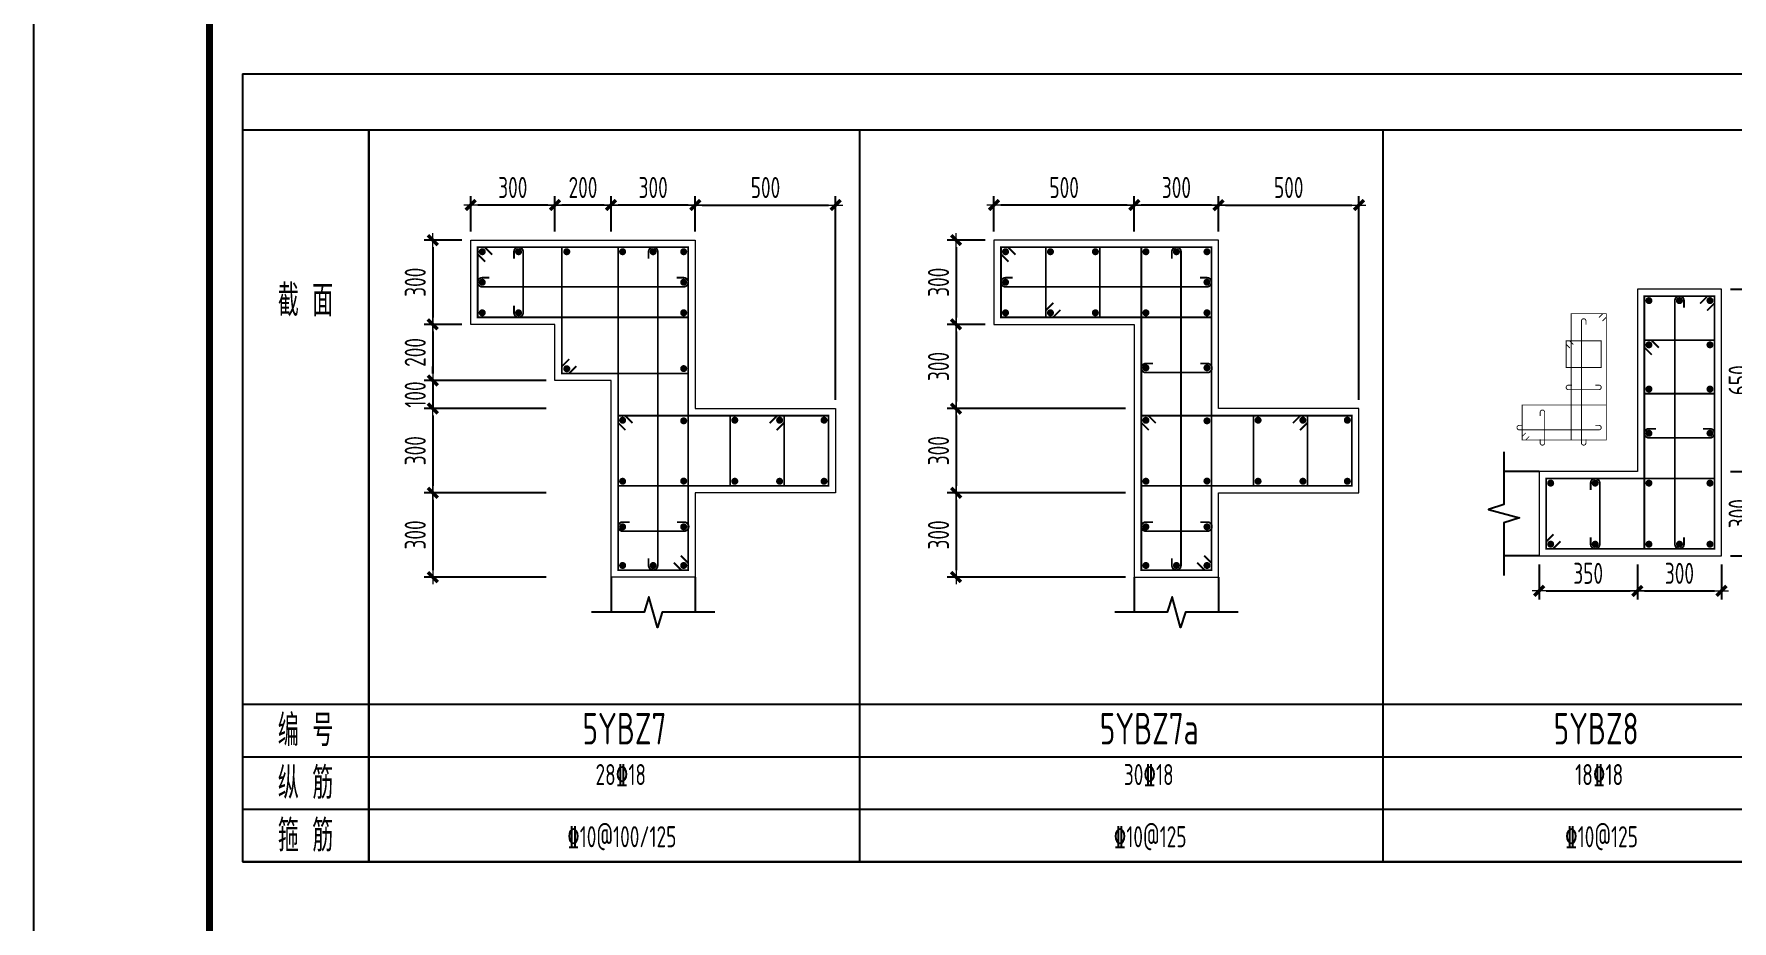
# Model space of a CAD drawing. Extents: x 292423 to 376523, y 106557 to 361882.
# Drawn here: x 292423 to 316616, y 192123 to 204761 of the extents above; entities that cross this region are included whole.
import ezdxf
from ezdxf.enums import TextEntityAlignment as Align

# ---------------------------------------------------------------- set-up
doc = ezdxf.new("R2010")
doc.units = 0
doc.header["$LTSCALE"] = 1000
doc.layers.get('0').update_dxf_attribs({"linetype": 'CONTINUOUS'})
doc.layers.get('Defpoints').update_dxf_attribs({"linetype": 'CONTINUOUS'})
for name, color, linetype in [('1508', 2, 'CONTINUOUS'), ('TAB', 7, 'CONTINUOUS'), ('TEXT', 7, 'CONTINUOUS'), ('THIN', 7, 'CONTINUOUS'), ('tk', 7, 'CONTINUOUS')]:
    doc.layers.add(name, color=color, linetype=linetype)
for name, color, linetype, lineweight in [('REIN', 6, 'CONTINUOUS', 18), ('Z-柱大样外框', 7, 'ByLayer', 18), ('Z-详图标注', 3, 'CONTINUOUS', 18)]:
    doc.layers.add(name, color=color, linetype=linetype, lineweight=lineweight)
doc.styles.get("Standard").update_dxf_attribs({"font": 'tssdeng.shx', "width": 0.7, "bigfont": 'tssdchn.shx'})
doc.styles.add('TCCAD_Dimension', font='Tssdeng.shx', dxfattribs={"width": 0.7, "bigfont": 'tssdchn.shx'})
doc.dimstyles.new('TCCAD_25_100', dxfattribs={"dimtxt": 300, "dimasz": 100, "dimexe": 125, "dimexo": 125, "dimgap": 100, "dimtad": 1, "dimdec": 0, "dimlfac": 0.25, "dimzin": 0, "dimdsep": 46, "dimtxsty": 'TCCAD_Dimension', "dimblk": '_TCDBK25_100', "dimcen": 0, "dimclrt": 7, "dimadec": 0, "dimazin": 0, "dimtfac": 1, "dimtdec": 0, "dimtix": 1, "dimtmove": 2, "dimatfit": 3, "dimfxl": 1, "dimtolj": 1, "dimtzin": 0, "dimarcsym": 0})

# ---------------------------------------------------------------- blocks, each defined once
blk = doc.blocks.new('A1tk')
at = {"layer": 'tk', "color": 5}
blk.add_lwpolyline([(0, 0), (0, 59400), (84100, 59400), (84100, 0)], close=True, dxfattribs=at)
at = {"layer": 'tk', "const_width": 100}
blk.add_lwpolyline([(2500, 1000), (83100, 1000), (83100, 58400), (2500, 58400)], close=True, dxfattribs=at)
blk = doc.blocks.new('_TCDBK25_100')
blk.add_line((-1, 0), (1, 0))
at = {"const_width": 0.5}
blk.add_lwpolyline([(-0.7, -0.7), (0.7, 0.7)], dxfattribs=at)
blk = doc.blocks.new('*D699')
at = {"layer": 'Defpoints', "color": 0}
for p in [(300645, 202324), (300645, 201824), (301845, 201824)]:
    blk.add_point(p, dxfattribs=at)
at = {"layer": 'Z-详图标注', "color": 0, "lineweight": -2}
for p, q in [((300645, 201949), (300645, 202449)), ((301745, 202324), (300745, 202324)), ((301845, 201949), (301845, 202449))]:
    blk.add_line(p, q, dxfattribs=at)
at = {"layer": 'Z-详图标注', "color": 0, "lineweight": -2, "xscale": 100, "yscale": 100, "zscale": 100, "rotation": 180}
blk.add_blockref('_TCDBK25_100', (300645, 202324), dxfattribs=at)
at = {"layer": 'Z-详图标注', "color": 0, "lineweight": -2, "xscale": 100, "yscale": 100, "zscale": 100}
blk.add_blockref('_TCDBK25_100', (301845, 202324), dxfattribs=at)
at = {"layer": 'Z-详图标注', "color": 7, "insert": (301245, 202574), "char_height": 300, "attachment_point": 5, "style": 'TCCAD_Dimension'}
blk.add_mtext('\\A1;300', dxfattribs=at)
blk = doc.blocks.new('*D700')
at = {"layer": 'Defpoints', "color": 0}
for p in [(299845, 202324), (299845, 201824, 0), (300645, 201824, 0)]:
    blk.add_point(p, dxfattribs=at)
at = {"layer": 'Z-详图标注', "color": 0, "lineweight": -2}
for p, q in [((299845, 201949), (299845, 202449)), ((300545, 202324), (299945, 202324)), ((300645, 201949), (300645, 202449))]:
    blk.add_line(p, q, dxfattribs=at)
at = {"layer": 'Z-详图标注', "color": 0, "lineweight": -2, "xscale": 100, "yscale": 100, "zscale": 100, "rotation": 180}
blk.add_blockref('_TCDBK25_100', (299845, 202324), dxfattribs=at)
at = {"layer": 'Z-详图标注', "color": 0, "lineweight": -2, "xscale": 100, "yscale": 100, "zscale": 100}
blk.add_blockref('_TCDBK25_100', (300645, 202324), dxfattribs=at)
at = {"layer": 'Z-详图标注', "color": 7, "insert": (300245, 202574), "char_height": 300, "attachment_point": 5, "style": 'TCCAD_Dimension'}
blk.add_mtext('\\A1;200', dxfattribs=at)
blk = doc.blocks.new('*D701')
at = {"layer": 'Defpoints', "color": 0}
for p in [(313867, 197327), (315267, 197327), (315267, 196827)]:
    blk.add_point(p, dxfattribs=at)
at = {"layer": 'Z-详图标注', "color": 0, "lineweight": -2}
for p, q in [((313867, 197202), (313867, 196702)), ((315267, 197202), (315267, 196702)), ((313967, 196827), (315167, 196827))]:
    blk.add_line(p, q, dxfattribs=at)
at = {"layer": 'Z-详图标注', "color": 0, "lineweight": -2, "xscale": 100, "yscale": 100, "zscale": 100, "rotation": 180}
blk.add_blockref('_TCDBK25_100', (313867, 196827), dxfattribs=at)
at = {"layer": 'Z-详图标注', "color": 0, "lineweight": -2, "xscale": 100, "yscale": 100, "zscale": 100}
blk.add_blockref('_TCDBK25_100', (315267, 196827), dxfattribs=at)
at = {"layer": 'Z-详图标注', "color": 7, "insert": (314567, 197077), "char_height": 300, "attachment_point": 5, "style": 'TCCAD_Dimension'}
blk.add_mtext('\\A1;350', dxfattribs=at)
blk = doc.blocks.new('*D702')
at = {"layer": 'Defpoints', "color": 0}
for p in [(315267, 197327), (316467, 197327), (316467, 196827)]:
    blk.add_point(p, dxfattribs=at)
at = {"layer": 'Z-详图标注', "color": 0, "lineweight": -2}
for p, q in [((315267, 197202), (315267, 196702)), ((316467, 197202), (316467, 196702)), ((315367, 196827), (316367, 196827))]:
    blk.add_line(p, q, dxfattribs=at)
at = {"layer": 'Z-详图标注', "color": 0, "lineweight": -2, "xscale": 100, "yscale": 100, "zscale": 100, "rotation": 180}
blk.add_blockref('_TCDBK25_100', (315267, 196827), dxfattribs=at)
at = {"layer": 'Z-详图标注', "color": 0, "lineweight": -2, "xscale": 100, "yscale": 100, "zscale": 100}
blk.add_blockref('_TCDBK25_100', (316467, 196827), dxfattribs=at)
at = {"layer": 'Z-详图标注', "color": 7, "insert": (315867, 197077), "char_height": 300, "attachment_point": 5, "style": 'TCCAD_Dimension'}
blk.add_mtext('\\A1;300', dxfattribs=at)
blk = doc.blocks.new('*D703')
at = {"layer": 'Defpoints', "color": 0}
for p in [(316467, 198527), (316967, 198527), (316467, 197327)]:
    blk.add_point(p, dxfattribs=at)
at = {"layer": 'Z-详图标注', "color": 0, "lineweight": -2}
for p, q in [((316592, 198527), (317092, 198527)), ((316967, 197427), (316967, 198427)), ((316592, 197327), (317092, 197327))]:
    blk.add_line(p, q, dxfattribs=at)
at = {"layer": 'Z-详图标注', "color": 0, "lineweight": -2, "xscale": 100, "yscale": 100, "zscale": 100}
for p, rotation in [((316967, 198527), 90), ((316967, 197327), 270)]:
    blk.add_blockref('_TCDBK25_100', p, dxfattribs=dict(at, rotation=rotation))
at = {"layer": 'Z-详图标注', "color": 7, "insert": (316717, 197927), "char_height": 300, "attachment_point": 5, "rotation": 90, "style": 'TCCAD_Dimension'}
blk.add_mtext('\\A1;300', dxfattribs=at)
blk = doc.blocks.new('*D704')
at = {"layer": 'Defpoints', "color": 0}
for p in [(316467, 201127), (316967, 201127), (316467, 198527)]:
    blk.add_point(p, dxfattribs=at)
at = {"layer": 'Z-详图标注', "color": 0, "lineweight": -2}
for p, q in [((316592, 201127), (317092, 201127)), ((316967, 198627), (316967, 201027)), ((316592, 198527), (317092, 198527))]:
    blk.add_line(p, q, dxfattribs=at)
at = {"layer": 'Z-详图标注', "color": 0, "lineweight": -2, "xscale": 100, "yscale": 100, "zscale": 100}
for p, rotation in [((316967, 201127), 90), ((316967, 198527), 270)]:
    blk.add_blockref('_TCDBK25_100', p, dxfattribs=dict(at, rotation=rotation))
at = {"layer": 'Z-详图标注', "color": 7, "insert": (316717, 199827), "char_height": 300, "attachment_point": 5, "rotation": 90, "style": 'TCCAD_Dimension'}
blk.add_mtext('\\A1;650', dxfattribs=at)
blk = doc.blocks.new('*D720')
at = {"layer": 'Defpoints', "color": 0}
for p in [(298645, 201824), (298105, 200624), (298645, 200624)]:
    blk.add_point(p, dxfattribs=at)
at = {"layer": 'Z-详图标注', "color": 0, "lineweight": -2}
for p, q in [((298520, 201824), (297980, 201824)), ((298105, 201724), (298105, 200724)), ((298520, 200624), (297980, 200624))]:
    blk.add_line(p, q, dxfattribs=at)
at = {"layer": 'Z-详图标注', "color": 0, "lineweight": -2, "xscale": 100, "yscale": 100, "zscale": 100}
for p, rotation in [((298105, 201824), 90), ((298105, 200624), 270)]:
    blk.add_blockref('_TCDBK25_100', p, dxfattribs=dict(at, rotation=rotation))
at = {"layer": 'Z-详图标注', "color": 7, "insert": (297855, 201224), "char_height": 300, "attachment_point": 5, "rotation": 90, "style": 'TCCAD_Dimension'}
blk.add_mtext('\\A1;300', dxfattribs=at)
blk = doc.blocks.new('*D721')
at = {"layer": 'Defpoints', "color": 0}
for p in [(298645, 200624, 0), (298105, 199824), (298645, 199824, 0)]:
    blk.add_point(p, dxfattribs=at)
at = {"layer": 'Z-详图标注', "color": 0, "lineweight": -2}
for p, q in [((298520, 200624), (297980, 200624)), ((298105, 200524), (298105, 199924)), ((298520, 199824), (297980, 199824))]:
    blk.add_line(p, q, dxfattribs=at)
at = {"layer": 'Z-详图标注', "color": 0, "lineweight": -2, "xscale": 100, "yscale": 100, "zscale": 100}
for p, rotation in [((298105, 200624), 90), ((298105, 199824), 270)]:
    blk.add_blockref('_TCDBK25_100', p, dxfattribs=dict(at, rotation=rotation))
at = {"layer": 'Z-详图标注', "color": 7, "insert": (297855, 200224), "char_height": 300, "attachment_point": 5, "rotation": 90, "style": 'TCCAD_Dimension'}
blk.add_mtext('\\A1;200', dxfattribs=at)
blk = doc.blocks.new('*D722')
at = {"layer": 'Defpoints', "color": 0}
for p in [(299845, 199424, 0), (298105, 198224), (299845, 198224, 0)]:
    blk.add_point(p, dxfattribs=at)
at = {"layer": 'Z-详图标注', "color": 0, "lineweight": -2}
for p, q in [((299720, 199424), (297980, 199424)), ((298105, 199324), (298105, 198324)), ((299720, 198224), (297980, 198224))]:
    blk.add_line(p, q, dxfattribs=at)
at = {"layer": 'Z-详图标注', "color": 0, "lineweight": -2, "xscale": 100, "yscale": 100, "zscale": 100}
for p, rotation in [((298105, 199424), 90), ((298105, 198224), 270)]:
    blk.add_blockref('_TCDBK25_100', p, dxfattribs=dict(at, rotation=rotation))
at = {"layer": 'Z-详图标注', "color": 7, "insert": (297855, 198824), "char_height": 300, "attachment_point": 5, "rotation": 90, "style": 'TCCAD_Dimension'}
blk.add_mtext('\\A1;300', dxfattribs=at)
blk = doc.blocks.new('*D723')
at = {"layer": 'Defpoints', "color": 0}
for p in [(299845, 198224, 0), (298105, 197024), (299845, 197024, 0)]:
    blk.add_point(p, dxfattribs=at)
at = {"layer": 'Z-详图标注', "color": 0, "lineweight": -2}
for p, q in [((299720, 198224), (297980, 198224)), ((298105, 198124), (298105, 197124)), ((299720, 197024), (297980, 197024))]:
    blk.add_line(p, q, dxfattribs=at)
at = {"layer": 'Z-详图标注', "color": 0, "lineweight": -2, "xscale": 100, "yscale": 100, "zscale": 100}
for p, rotation in [((298105, 198224), 90), ((298105, 197024), 270)]:
    blk.add_blockref('_TCDBK25_100', p, dxfattribs=dict(at, rotation=rotation))
at = {"layer": 'Z-详图标注', "color": 7, "insert": (297855, 197624), "char_height": 300, "attachment_point": 5, "rotation": 90, "style": 'TCCAD_Dimension'}
blk.add_mtext('\\A1;300', dxfattribs=at)
blk = doc.blocks.new('*D724')
at = {"layer": 'Defpoints', "color": 0}
for p in [(303845, 202324), (301845, 201824), (303845, 199424)]:
    blk.add_point(p, dxfattribs=at)
at = {"layer": 'Z-详图标注', "color": 0, "lineweight": -2}
for p, q in [((301845, 201949), (301845, 202449)), ((301945, 202324), (303745, 202324)), ((303845, 199549), (303845, 202449))]:
    blk.add_line(p, q, dxfattribs=at)
at = {"layer": 'Z-详图标注', "color": 0, "lineweight": -2, "xscale": 100, "yscale": 100, "zscale": 100, "rotation": 180}
blk.add_blockref('_TCDBK25_100', (301845, 202324), dxfattribs=at)
at = {"layer": 'Z-详图标注', "color": 0, "lineweight": -2, "xscale": 100, "yscale": 100, "zscale": 100}
blk.add_blockref('_TCDBK25_100', (303845, 202324), dxfattribs=at)
at = {"layer": 'Z-详图标注', "color": 7, "insert": (302845, 202574), "char_height": 300, "attachment_point": 5, "style": 'TCCAD_Dimension'}
blk.add_mtext('\\A1;500', dxfattribs=at)
blk = doc.blocks.new('*D747')
at = {"layer": 'Defpoints', "color": 0}
for p in [(299845, 199824, 0), (298105, 199424), (299845, 199424, 0)]:
    blk.add_point(p, dxfattribs=at)
at = {"layer": 'Z-详图标注', "color": 0, "lineweight": -2}
for p, q in [((298105, 199924), (298105, 200024)), ((299720, 199824), (297980, 199824)), ((298105, 199824), (298105, 199424)), ((299720, 199424), (297980, 199424)), ((298105, 199324), (298105, 199224))]:
    blk.add_line(p, q, dxfattribs=at)
at = {"layer": 'Z-详图标注', "color": 0, "lineweight": -2, "xscale": 100, "yscale": 100, "zscale": 100}
for p, rotation in [((298105, 199824), 270), ((298105, 199424), 90)]:
    blk.add_blockref('_TCDBK25_100', p, dxfattribs=dict(at, rotation=rotation))
at = {"layer": 'Z-详图标注', "color": 7, "insert": (297855, 199624), "char_height": 300, "attachment_point": 5, "rotation": 90, "style": 'TCCAD_Dimension'}
blk.add_mtext('\\A1;100', dxfattribs=at)
blk = doc.blocks.new('*D748')
at = {"layer": 'Defpoints', "color": 0}
for p in [(298645, 202324), (298645, 201824, 0), (299845, 201824, 0)]:
    blk.add_point(p, dxfattribs=at)
at = {"layer": 'Z-详图标注', "color": 0, "lineweight": -2}
for p, q in [((298645, 201949), (298645, 202449)), ((299745, 202324), (298745, 202324)), ((299845, 201949), (299845, 202449))]:
    blk.add_line(p, q, dxfattribs=at)
at = {"layer": 'Z-详图标注', "color": 0, "lineweight": -2, "xscale": 100, "yscale": 100, "zscale": 100, "rotation": 180}
blk.add_blockref('_TCDBK25_100', (298645, 202324), dxfattribs=at)
at = {"layer": 'Z-详图标注', "color": 0, "lineweight": -2, "xscale": 100, "yscale": 100, "zscale": 100}
blk.add_blockref('_TCDBK25_100', (299845, 202324), dxfattribs=at)
at = {"layer": 'Z-详图标注', "color": 7, "insert": (299245, 202574), "char_height": 300, "attachment_point": 5, "style": 'TCCAD_Dimension'}
blk.add_mtext('\\A1;300', dxfattribs=at)
blk = doc.blocks.new('*D760')
at = {"layer": 'Defpoints', "color": 0}
for p in [(308100, 202324), (308100, 201824), (309300, 201824)]:
    blk.add_point(p, dxfattribs=at)
at = {"layer": 'Z-详图标注', "color": 0, "lineweight": -2}
for p, q in [((308100, 201949), (308100, 202449)), ((309200, 202324), (308200, 202324)), ((309300, 201949), (309300, 202449))]:
    blk.add_line(p, q, dxfattribs=at)
at = {"layer": 'Z-详图标注', "color": 0, "lineweight": -2, "xscale": 100, "yscale": 100, "zscale": 100, "rotation": 180}
blk.add_blockref('_TCDBK25_100', (308100, 202324), dxfattribs=at)
at = {"layer": 'Z-详图标注', "color": 0, "lineweight": -2, "xscale": 100, "yscale": 100, "zscale": 100}
blk.add_blockref('_TCDBK25_100', (309300, 202324), dxfattribs=at)
at = {"layer": 'Z-详图标注', "color": 7, "insert": (308700, 202574), "char_height": 300, "attachment_point": 5, "style": 'TCCAD_Dimension'}
blk.add_mtext('\\A1;300', dxfattribs=at)
blk = doc.blocks.new('*D761')
at = {"layer": 'Defpoints', "color": 0}
for p in [(306100, 202324), (306100, 201824), (308100, 201824)]:
    blk.add_point(p, dxfattribs=at)
at = {"layer": 'Z-详图标注', "color": 0, "lineweight": -2}
for p, q in [((306100, 201949), (306100, 202449)), ((308000, 202324), (306200, 202324)), ((308100, 201949), (308100, 202449))]:
    blk.add_line(p, q, dxfattribs=at)
at = {"layer": 'Z-详图标注', "color": 0, "lineweight": -2, "xscale": 100, "yscale": 100, "zscale": 100, "rotation": 180}
blk.add_blockref('_TCDBK25_100', (306100, 202324), dxfattribs=at)
at = {"layer": 'Z-详图标注', "color": 0, "lineweight": -2, "xscale": 100, "yscale": 100, "zscale": 100}
blk.add_blockref('_TCDBK25_100', (308100, 202324), dxfattribs=at)
at = {"layer": 'Z-详图标注', "color": 7, "insert": (307100, 202574), "char_height": 300, "attachment_point": 5, "style": 'TCCAD_Dimension'}
blk.add_mtext('\\A1;500', dxfattribs=at)
blk = doc.blocks.new('*D762')
at = {"layer": 'Defpoints', "color": 0}
for p in [(306100, 201824), (305560, 200624), (306100, 200624)]:
    blk.add_point(p, dxfattribs=at)
at = {"layer": 'Z-详图标注', "color": 0, "lineweight": -2}
for p, q in [((305975, 201824), (305435, 201824)), ((305560, 201724), (305560, 200724)), ((305975, 200624), (305435, 200624))]:
    blk.add_line(p, q, dxfattribs=at)
at = {"layer": 'Z-详图标注', "color": 0, "lineweight": -2, "xscale": 100, "yscale": 100, "zscale": 100}
for p, rotation in [((305560, 201824), 90), ((305560, 200624), 270)]:
    blk.add_blockref('_TCDBK25_100', p, dxfattribs=dict(at, rotation=rotation))
at = {"layer": 'Z-详图标注', "color": 7, "insert": (305310, 201224), "char_height": 300, "attachment_point": 5, "rotation": 90, "style": 'TCCAD_Dimension'}
blk.add_mtext('\\A1;300', dxfattribs=at)
blk = doc.blocks.new('*D763')
at = {"layer": 'Defpoints', "color": 0}
for p in [(306100, 200624), (305560, 199424), (308100, 199424)]:
    blk.add_point(p, dxfattribs=at)
at = {"layer": 'Z-详图标注', "color": 0, "lineweight": -2}
for p, q in [((305975, 200624), (305435, 200624)), ((305560, 200524), (305560, 199524)), ((307975, 199424), (305435, 199424))]:
    blk.add_line(p, q, dxfattribs=at)
at = {"layer": 'Z-详图标注', "color": 0, "lineweight": -2, "xscale": 100, "yscale": 100, "zscale": 100}
for p, rotation in [((305560, 200624), 90), ((305560, 199424), 270)]:
    blk.add_blockref('_TCDBK25_100', p, dxfattribs=dict(at, rotation=rotation))
at = {"layer": 'Z-详图标注', "color": 7, "insert": (305310, 200024), "char_height": 300, "attachment_point": 5, "rotation": 90, "style": 'TCCAD_Dimension'}
blk.add_mtext('\\A1;300', dxfattribs=at)
blk = doc.blocks.new('*D764')
at = {"layer": 'Defpoints', "color": 0}
for p in [(308100, 199424), (305560, 198224), (308100, 198224)]:
    blk.add_point(p, dxfattribs=at)
at = {"layer": 'Z-详图标注', "color": 0, "lineweight": -2}
for p, q in [((307975, 199424), (305435, 199424)), ((305560, 199324), (305560, 198324)), ((307975, 198224), (305435, 198224))]:
    blk.add_line(p, q, dxfattribs=at)
at = {"layer": 'Z-详图标注', "color": 0, "lineweight": -2, "xscale": 100, "yscale": 100, "zscale": 100}
for p, rotation in [((305560, 199424), 90), ((305560, 198224), 270)]:
    blk.add_blockref('_TCDBK25_100', p, dxfattribs=dict(at, rotation=rotation))
at = {"layer": 'Z-详图标注', "color": 7, "insert": (305310, 198824), "char_height": 300, "attachment_point": 5, "rotation": 90, "style": 'TCCAD_Dimension'}
blk.add_mtext('\\A1;300', dxfattribs=at)
blk = doc.blocks.new('*D765')
at = {"layer": 'Defpoints', "color": 0}
for p in [(308100, 198224), (305560, 197024), (308100, 197024)]:
    blk.add_point(p, dxfattribs=at)
at = {"layer": 'Z-详图标注', "color": 0, "lineweight": -2}
for p, q in [((307975, 198224), (305435, 198224)), ((305560, 198124), (305560, 197124)), ((307975, 197024), (305435, 197024))]:
    blk.add_line(p, q, dxfattribs=at)
at = {"layer": 'Z-详图标注', "color": 0, "lineweight": -2, "xscale": 100, "yscale": 100, "zscale": 100}
for p, rotation in [((305560, 198224), 90), ((305560, 197024), 270)]:
    blk.add_blockref('_TCDBK25_100', p, dxfattribs=dict(at, rotation=rotation))
at = {"layer": 'Z-详图标注', "color": 7, "insert": (305310, 197624), "char_height": 300, "attachment_point": 5, "rotation": 90, "style": 'TCCAD_Dimension'}
blk.add_mtext('\\A1;300', dxfattribs=at)
blk = doc.blocks.new('*D766')
at = {"layer": 'Defpoints', "color": 0}
for p in [(311300, 202324), (309300, 201824), (311300, 199424)]:
    blk.add_point(p, dxfattribs=at)
at = {"layer": 'Z-详图标注', "color": 0, "lineweight": -2}
for p, q in [((309300, 201949), (309300, 202449)), ((309400, 202324), (311200, 202324)), ((311300, 199549), (311300, 202449))]:
    blk.add_line(p, q, dxfattribs=at)
at = {"layer": 'Z-详图标注', "color": 0, "lineweight": -2, "xscale": 100, "yscale": 100, "zscale": 100, "rotation": 180}
blk.add_blockref('_TCDBK25_100', (309300, 202324), dxfattribs=at)
at = {"layer": 'Z-详图标注', "color": 0, "lineweight": -2, "xscale": 100, "yscale": 100, "zscale": 100}
blk.add_blockref('_TCDBK25_100', (311300, 202324), dxfattribs=at)
at = {"layer": 'Z-详图标注', "color": 7, "insert": (310300, 202574), "char_height": 300, "attachment_point": 5, "style": 'TCCAD_Dimension'}
blk.add_mtext('\\A1;500', dxfattribs=at)

msp = doc.modelspace()

# ---------------------------------------------------------------- linework, layer by layer
at = {"layer": 'REIN', "color": 210, "elevation": 0}
for points, const_width in [([(298850.8, 201517.7), (298744.7, 201623.8), (298744.7, 201723.8), (301744.7, 201723.8), (301744.7, 200723.8), (298744.7, 200723.8), (298744.7, 201723.8), (298844.7, 201723.8), (298950.8, 201617.7)], 25), ([(300150.8, 200029.8), (300044.7, 199923.8), (299944.7, 199923.8), (299944.7, 201723.8), (301744.7, 201723.8), (301744.7, 199923.8), (299944.7, 199923.8), (299944.7, 200023.8), (300050.8, 200129.8)], 25), ([(301638.6, 197329.9), (301744.7, 197223.8), (301744.7, 197123.8), (300744.7, 197123.8), (300744.7, 201723.8), (301744.7, 201723.8), (301744.7, 197123.8), (301644.7, 197123.8), (301538.6, 197229.9)], 25), ([(306306.4, 201517.7), (306200.3, 201623.8), (306200.3, 201723.8), (309200.3, 201723.8), (309200.3, 200723.8), (306200.3, 200723.8), (306200.3, 201723.8), (306300.3, 201723.8), (306406.4, 201617.7)], 25), ([(309094.2, 197329.9), (309200.3, 197223.8), (309200.3, 197123.8), (308200.3, 197123.8), (308200.3, 201723.8), (309200.3, 201723.8), (309200.3, 197123.8), (309100.3, 197123.8), (308994.2, 197229.9)], 25), ([(316161, 200921.1), (316267.1, 201027.2), (316367.1, 201027.2), (316367.1, 197427.2), (315367.1, 197427.2), (315367.1, 201027.2), (316367.1, 201027.2), (316367.1, 200927.2), (316261, 200821.1)], 25), ([(314722, 200722.8), (314775, 200775.8), (314825, 200775.8), (314825, 198975.8), (314325, 198975.8), (314325, 200775.8), (314825, 200775.8), (314825, 200725.8), (314772, 200672.8)], 12.5), ([(313728, 199028.8), (313675, 198975.8), (313625, 198975.8), (313625, 199475.8), (314825, 199475.8), (314825, 198975.8), (313625, 198975.8), (313625, 199025.8), (313678, 199078.8)], 12.5), ([(300850.8, 199117.7), (300744.7, 199223.8), (300744.7, 199323.8), (303744.7, 199323.8), (303744.7, 198323.8), (300744.7, 198323.8), (300744.7, 199323.8), (300844.7, 199323.8), (300950.8, 199217.7)], 25), ([(308306.4, 199117.7), (308200.3, 199223.8), (308200.3, 199323.8), (311200.3, 199323.8), (311200.3, 198323.8), (308200.3, 198323.8), (308200.3, 199323.8), (308300.3, 199323.8), (308406.4, 199217.7)], 25), ([(314173.2, 197533.3), (314067.1, 197427.2), (313967.1, 197427.2), (313967.1, 198427.2), (316367.1, 198427.2), (316367.1, 197427.2), (313967.1, 197427.2), (313967.1, 197527.2), (314073.2, 197633.3)], 25)]:
    msp.add_lwpolyline(points, dxfattribs=dict(at, const_width=const_width))
at = {"layer": 'REIN', "color": 6, "const_width": 50, "elevation": 0}
for points in [[(298784.7, 201658.8, 1), (298834.7, 201658.8, 1)], [(299326.9, 201633.8, 1), (299326.9, 201683.8, 1)], [(300014.1, 201633.8, 1), (300014.1, 201683.8, 1)], [(300784.7, 201658.8, 1), (300834.7, 201658.8, 1)], [(301219.7, 201658.8, 1), (301269.7, 201658.8, 1)], [(301654.7, 201658.8, 1), (301704.7, 201658.8, 1)], [(306240.3, 201658.8, 1), (306290.3, 201658.8, 1)], [(306880.3, 201658.8, 1), (306930.3, 201658.8, 1)], [(307520.3, 201658.8, 1), (307570.3, 201658.8, 1)], [(308240.3, 201658.8, 1), (308290.3, 201658.8, 1)], [(308675.3, 201658.8, 1), (308725.3, 201658.8, 1)], [(309110.3, 201658.8, 1), (309160.3, 201658.8, 1)], [(298784.7, 201223.8, 1), (298834.7, 201223.8, 1)], [(301654.7, 201223.8, 1), (301704.7, 201223.8, 1)], [(306240.3, 201223.8, 1), (306290.3, 201223.8, 1)], [(309110.3, 201223.8, 1), (309160.3, 201223.8, 1)], [(298784.7, 200788.8, 1), (298834.7, 200788.8, 1)], [(299326.9, 200763.8, 1), (299326.9, 200813.8, 1)], [(301654.7, 200788.8, 1), (301704.7, 200788.8, 1)], [(306240.3, 200788.8, 1), (306290.3, 200788.8, 1)], [(306880.3, 200788.8, 1), (306930.3, 200788.8, 1)], [(307520.3, 200788.8, 1), (307570.3, 200788.8, 1)], [(308240.3, 200788.8, 1), (308290.3, 200788.8, 1)], [(309110.3, 200788.8, 1), (309160.3, 200788.8, 1)], [(315432.1, 200937.2, 1), (315432.1, 200987.2, 1)], [(315867.1, 200937.2, 1), (315867.1, 200987.2, 1)], [(316302.1, 200937.2, 1), (316302.1, 200987.2, 1)], [(315432.1, 200307.2, 1), (315432.1, 200357.2, 1)], [(316302.1, 200307.2, 1), (316302.1, 200357.2, 1)], [(300014.1, 199966.8, 1), (300014.1, 200016.8, 1)], [(301654.7, 199993.4, 1), (301704.7, 199993.4, 1)], [(308240.3, 200004.8, 1), (308290.3, 200004.8, 1)], [(309110.3, 200004.8, 1), (309160.3, 200004.8, 1)], [(315432.1, 199677.2, 1), (315432.1, 199727.2, 1)], [(316302.1, 199677.2, 1), (316302.1, 199727.2, 1)], [(300784.7, 199257.2, 1), (300834.7, 199257.2, 1)], [(301654.7, 199249.4, 1), (301704.7, 199249.4, 1)], [(302382.8, 199258.8, 1), (302432.8, 199258.8, 1)], [(303021.6, 199258.8, 1), (303071.6, 199258.8, 1)], [(303654.7, 199258.8, 1), (303704.7, 199258.8, 1)], [(308240.3, 199257.2, 1), (308290.3, 199257.2, 1)], [(309110.3, 199249.4, 1), (309160.3, 199249.4, 1)], [(309838.4, 199258.8, 1), (309888.4, 199258.8, 1)], [(310477.1, 199258.8, 1), (310527.1, 199258.8, 1)], [(311110.3, 199258.8, 1), (311160.3, 199258.8, 1)], [(315432.1, 199047.2, 1), (315432.1, 199097.2, 1)], [(316302.1, 199047.2, 1), (316302.1, 199097.2, 1)], [(300784.7, 198388.8, 1), (300834.7, 198388.8, 1)], [(301654.7, 198391.9, 1), (301704.7, 198391.9, 1)], [(302382.8, 198388.8, 1), (302432.8, 198388.8, 1)], [(303021.6, 198388.8, 1), (303071.6, 198388.8, 1)], [(303654.7, 198388.8, 1), (303704.7, 198388.8, 1)], [(308240.3, 198388.8, 1), (308290.3, 198388.8, 1)], [(309110.3, 198391.9, 1), (309160.3, 198391.9, 1)], [(309838.4, 198388.8, 1), (309888.4, 198388.8, 1)], [(310477.1, 198388.8, 1), (310527.1, 198388.8, 1)], [(311110.3, 198388.8, 1), (311160.3, 198388.8, 1)], [(314032.1, 198337.2, 1), (314032.1, 198387.2, 1)], [(314666.7, 198337.2, 1), (314666.7, 198387.2, 1)], [(315432.1, 198337.2, 1), (315432.1, 198387.2, 1)], [(316302.1, 198337.2, 1), (316302.1, 198387.2, 1)], [(300784.7, 197739.3, 1), (300834.7, 197739.3, 1)], [(301654.7, 197739.3, 1), (301704.7, 197739.3, 1)], [(308240.3, 197739.3, 1), (308290.3, 197739.3, 1)], [(309110.3, 197739.3, 1), (309160.3, 197739.3, 1)], [(314032.1, 197467.2, 1), (314032.1, 197517.2, 1)], [(314666.7, 197467.2, 1), (314666.7, 197517.2, 1)], [(315432.1, 197467.2, 1), (315432.1, 197517.2, 1)], [(315867.1, 197467.2, 1), (315867.1, 197517.2, 1)], [(316302.1, 197467.2, 1), (316302.1, 197517.2, 1)], [(300784.7, 197188.8, 1), (300834.7, 197188.8, 1)], [(301219.7, 197188.8, 1), (301269.7, 197188.8, 1)], [(301654.7, 197188.8, 1), (301704.7, 197188.8, 1)], [(308240.3, 197188.8, 1), (308290.3, 197188.8, 1)], [(308675.3, 197188.8, 1), (308725.3, 197188.8, 1)], [(309110.3, 197188.8, 1), (309160.3, 197188.8, 1)]]:
    msp.add_lwpolyline(points, format="xyb", close=True, dxfattribs=at)
at = {"layer": 'REIN', "color": 6, "elevation": 0}
for points, const_width in [([(299261.9, 201558.8), (299261.9, 201658.8, -1), (299391.9, 201658.8), (299391.9, 200788.8, -1), (299261.9, 200788.8), (299261.9, 200888.8)], 25), ([(301179.7, 201558.8), (301179.7, 201658.8, -1), (301309.7, 201658.8), (301309.7, 197188.8, -1), (301179.7, 197188.8), (301179.7, 197288.8)], 25), ([(308635.3, 201558.8), (308635.3, 201658.8, -1), (308765.3, 201658.8), (308765.3, 197188.8, -1), (308635.3, 197188.8), (308635.3, 197288.8)], 25), ([(301579.7, 201288.8), (301679.7, 201288.8, -1), (301679.7, 201158.8), (298809.7, 201158.8, -1), (298809.7, 201288.8), (298909.7, 201288.8)], 25), ([(309035.3, 201288.8), (309135.3, 201288.8, -1), (309135.3, 201158.8), (306265.3, 201158.8, -1), (306265.3, 201288.8), (306365.3, 201288.8)], 25), ([(315932.1, 197592.2), (315932.1, 197492.2, -1), (315802.1, 197492.2), (315802.1, 200962.2, -1), (315932.1, 200962.2), (315932.1, 200862.2)], 25), ([(314535, 198985.8), (314535, 198935.8, -1), (314470, 198935.8), (314470, 200670.8, -1), (314535, 200670.8), (314535, 200620.8)], 12.5), ([(309041.1, 200066.8), (309141.1, 200066.8, -1), (309141.1, 199936.8), (308265.3, 199936.8, -1), (308265.3, 200066.8), (308365.3, 200066.8)], 25), ([(314670, 199758.3), (314720, 199758.3, -1), (314720, 199693.3), (314285, 199693.3, -1), (314285, 199758.3), (314335, 199758.3)], 12.5), ([(313882.5, 199320.8), (313882.5, 199370.8, -1), (313947.5, 199370.8), (313947.5, 198935.8, -1), (313882.5, 198935.8), (313882.5, 198985.8)], 12.5), ([(314670, 199185.8), (314720, 199185.8, -1), (314720, 199120.8), (313585, 199120.8, -1), (313585, 199185.8), (313635, 199185.8)], 12.5), ([(316202.1, 199137.2), (316302.1, 199137.2, -1), (316302.1, 199007.2), (315432.1, 199007.2, -1), (315432.1, 199137.2), (315532.1, 199137.2)], 25), ([(314601.7, 198262.2), (314601.7, 198362.2, -1), (314731.7, 198362.2), (314731.7, 197492.2, -1), (314601.7, 197492.2), (314601.7, 197592.2)], 25), ([(301585.5, 197807.5), (301685.5, 197807.5, -1), (301685.5, 197677.5), (300809.7, 197677.5, -1), (300809.7, 197807.5), (300909.7, 197807.5)], 25), ([(309041.1, 197807.5), (309141.1, 197807.5, -1), (309141.1, 197677.5), (308265.3, 197677.5, -1), (308265.3, 197807.5), (308365.3, 197807.5)], 25)]:
    msp.add_lwpolyline(points, format="xyb", dxfattribs=dict(at, const_width=const_width))
for points, const_width in [([(307046.4, 200829.8), (306940.3, 200723.8), (306840.3, 200723.8), (306840.3, 201723.8), (307610.3, 201723.8), (307610.3, 200723.8), (306840.3, 200723.8), (306840.3, 200823.8), (306946.4, 200929.8)], 25), ([(314305.5, 200285.3), (314252.5, 200338.3), (314252.5, 200388.3), (314752.5, 200388.3), (314752.5, 200008.3), (314252.5, 200008.3), (314252.5, 200388.3), (314302.5, 200388.3), (314355.5, 200335.3)], 12.5), ([(315473.2, 200191.1), (315367.1, 200297.2), (315367.1, 200397.2), (316367.1, 200397.2), (316367.1, 199637.2), (315367.1, 199637.2), (315367.1, 200397.2), (315467.1, 200397.2), (315573.2, 200291.1)], 25), ([(302905.5, 199217.7), (303011.6, 199323.8), (303111.6, 199323.8), (303111.6, 198323.8), (302342.8, 198323.8), (302342.8, 199323.8), (303111.6, 199323.8), (303111.6, 199223.8), (303005.5, 199117.7)], 25), ([(310361.1, 199217.7), (310467.1, 199323.8), (310567.1, 199323.8), (310567.1, 198323.8), (309798.4, 198323.8), (309798.4, 199323.8), (310567.1, 199323.8), (310567.1, 199223.8), (310461.1, 199117.7)], 25)]:
    msp.add_lwpolyline(points, dxfattribs=dict(at, const_width=const_width))
at = {"layer": 'TAB'}
for p, q in [((295391.9, 204194), (368105.7, 204194, 0)), ((295391.9, 204194), (295391.9, 192965, 0)), ((295391.9, 203395.6), (297191.9, 203395.6)), ((297191.9, 203395.6), (368105.7, 203395.6, 0)), ((297191.9, 203395.6), (297191.9, 192965, 0)), ((297191.9, 203395.6), (297191.9, 192965, 0)), ((297191.9, 192965, 0), (297191.9, 203395.6)), ((297191.9, 203395.6), (297191.9, 192965, 0)), ((304185.3, 203395.6, 0), (304185.3, 192965, 0)), ((311640.9, 203395.6, 0), (311640.9, 192965, 0)), ((295391.9, 195215, 0), (368105.7, 195215, 0)), ((295391.9, 194465, 0), (368105.7, 194465, 0)), ((295391.9, 193715, 0), (368105.7, 193715, 0)), ((368105.7, 192965, 0), (295391.9, 192965, 0)), ((295391.9, 192965, 0), (368105.7, 192965, 0))]:
    msp.add_line(p, q, dxfattribs=at)
at = {"layer": 'THIN'}
for p, q in [((313867.1, 198527.2, 0), (313367.1, 198527.2, 0)), ((313867.1, 197327.2, 0), (313367.1, 197327.2, 0)), ((300644.7, 197023.8, 0), (300644.7, 196523.8, 0)), ((301844.7, 197023.8, 0), (301844.7, 196523.8, 0)), ((308100.3, 197023.8, 0), (308100.3, 196523.8, 0)), ((309300.3, 197023.8, 0), (309300.3, 196523.8, 0))]:
    msp.add_line(p, q, dxfattribs=at)
at = {"layer": 'THIN', "elevation": 0}
for points in [[(313367.1, 198807.2), (313367.1, 198057.2), (313147.1, 197987.2), (313587.1, 197867.2), (313367.1, 197797.2), (313367.1, 197047.2)], [(302124.7, 196523.8), (301374.7, 196523.8), (301304.7, 196303.8), (301184.7, 196743.8), (301114.7, 196523.8), (300364.7, 196523.8)], [(309580.3, 196523.8), (308830.3, 196523.8), (308760.3, 196303.8), (308640.3, 196743.8), (308570.3, 196523.8), (307820.3, 196523.8)]]:
    msp.add_lwpolyline(points, dxfattribs=at)
at = {"layer": 'Z-柱大样外框', "elevation": 0}
for points in [[(300644.7, 199823.8), (299844.7, 199823.8), (299844.7, 200623.8), (298644.7, 200623.8), (298644.7, 201823.8), (301844.7, 201823.8), (301844.7, 199423.8), (303844.7, 199423.8), (303844.7, 198223.8), (301844.7, 198223.8), (301844.7, 197023.8), (300644.7, 197023.8)], [(308100.3, 197023.8), (309300.3, 197023.8), (309300.3, 198223.8), (311300.3, 198223.8), (311300.3, 199423.8), (309300.3, 199423.8), (309300.3, 201823.8), (306100.3, 201823.8), (306100.3, 200623.8), (308100.3, 200623.8)], [(313867.1, 197327.2), (316467.1, 197327.2), (316467.1, 201127.2), (315267.1, 201127.2), (315267.1, 198527.2), (313867.1, 198527.2), (313867.1, 197327.2)]]:
    msp.add_lwpolyline(points, close=True, dxfattribs=at)

# ---------------------------------------------------------------- block references
at = {"layer": '1508'}
msp.add_blockref('A1tk', (292422.6, 171865.4), dxfattribs=at)

# ---------------------------------------------------------------- texts
at = {"layer": 'TAB', "width": 0.7}
for s, height, p in [('5YBZ7', 450, (300835.8, 194863.9, 0)), ('5YBZ7a', 450, (308311.8, 194863.9, 0)), ('5YBZ8', 450, (314679.8, 194863.9, 0)), ('%%13210@100/125', 300, (300797.2, 193325, 0)), ('%%13210@125', 300, (308325.1, 193325, 0)), ('%%13210@125', 300, (314756.1, 193325, 0))]:
    msp.add_text(s, height=height, dxfattribs=at).set_placement(p, align=Align.MIDDLE_CENTER)
for s, p in [('28%%13218', (300423.1, 193970.1, 0)), ('30%%13218', (307951, 193970.1, 0)), ('18%%13218', (314382, 193970.1, 0))]:
    msp.add_text(s, height=300, dxfattribs=at).set_placement(p, align=Align.BOTTOM_LEFT)
at = {"layer": 'TEXT', "color": 7, "width": 0.7}
for s, p in [('截 面', (296291.9, 200963.6)), ('编 号', (296291.9, 194840, 0)), ('纵 筋', (296291.9, 194090, 0)), ('箍 筋', (296291.9, 193340, 0))]:
    msp.add_text(s, height=450, dxfattribs=at).set_placement(p, align=Align.MIDDLE_CENTER)

# ---------------------------------------------------------------- dimensions: what is measured, and where the dimension line sits
at = {"layer": 'Z-详图标注'}
for base, p1, p2, angle, picture, middle in [((298644.7, 202323.8, 0), (299844.7, 201823.8), (298644.7, 201823.8), 180, '*D748', (299244.7, 202573.8, 0)), ((299844.7, 202323.8, 0), (300644.7, 201823.8), (299844.7, 201823.8), 180, '*D700', (300244.7, 202573.8, 0)), ((300644.7, 202323.8, 0), (301844.7, 201823.8, 0), (300644.7, 201823.8, 0), 180, '*D699', (301244.7, 202573.8, 0)), ((306100.3, 202323.8, 0), (308100.3, 201823.8, 0), (306100.3, 201823.8, 0), 180, '*D761', (307100.3, 202573.8, 0)), ((308100.3, 202323.8, 0), (309300.3, 201823.8, 0), (308100.3, 201823.8, 0), 180, '*D760', (308700.3, 202573.8, 0)), ((298104.8, 200623.8, 0), (298644.7, 201823.8, 0), (298644.7, 200623.8, 0), 90, '*D720', (297854.8, 201223.8, 0)), ((305560.4, 200623.8, 0), (306100.3, 201823.8, 0), (306100.3, 200623.8, 0), 90, '*D762', (305310.4, 201223.8, 0)), ((316967.1, 201127.2, 0), (316467.1, 198527.2, 0), (316467.1, 201127.2, 0), 90, '*D704', (316717.1, 199827.2, 0)), ((298104.8, 199823.8, 0), (298644.7, 200623.8), (298644.7, 199823.8), 90, '*D721', (297854.8, 200223.8, 0)), ((305560.4, 199423.8, 0), (306100.3, 200623.8, 0), (308100.3, 199423.8, 0), 90, '*D763', (305310.4, 200023.8, 0)), ((298104.8, 199423.8, 0), (299844.7, 199823.8), (299844.7, 199423.8), 90, '*D747', (297854.8, 199623.8, 0)), ((298104.8, 198223.8, 0), (299844.7, 199423.8), (299844.7, 198223.8), 90, '*D722', (297854.8, 198823.8, 0)), ((305560.4, 198223.8, 0), (308100.3, 199423.8, 0), (308100.3, 198223.8, 0), 90, '*D764', (305310.4, 198823.8, 0)), ((316967.1, 198527.2, 0), (316467.1, 197327.2, 0), (316467.1, 198527.2, 0), 90, '*D703', (316717.1, 197927.2, 0)), ((298104.8, 197023.8, 0), (299844.7, 198223.8), (299844.7, 197023.8), 90, '*D723', (297854.8, 197623.8, 0)), ((305560.4, 197023.8, 0), (308100.3, 198223.8, 0), (308100.3, 197023.8, 0), 90, '*D765', (305310.4, 197623.8, 0))]:
    dim = msp.add_linear_dim(base=base, p1=p1, p2=p2, angle=angle, dimstyle='TCCAD_25_100', dxfattribs=at)
    dim.commit()
    dim.dimension.update_dxf_attribs({"geometry": picture, "text_midpoint": middle})
for base, p1, p2, picture, middle in [((303844.7, 202323.8, 0), (301844.7, 201823.8, 0), (303844.7, 199423.8, 0), '*D724', (302844.7, 202573.8, 0)), ((311300.3, 202323.8, 0), (309300.3, 201823.8, 0), (311300.3, 199423.8, 0), '*D766', (310300.3, 202573.8, 0)), ((315267.1, 196827.2, 0), (313867.1, 197327.2, 0), (315267.1, 197327.2, 0), '*D701', (314567.1, 197077.2, 0)), ((316467.1, 196827.2, 0), (315267.1, 197327.2, 0), (316467.1, 197327.2, 0), '*D702', (315867.1, 197077.2, 0))]:
    dim = msp.add_linear_dim(base=base, p1=p1, p2=p2, dimstyle='TCCAD_25_100', dxfattribs=at)
    dim.commit()
    dim.dimension.update_dxf_attribs({"geometry": picture, "text_midpoint": middle})

doc.saveas('drawing.dxf')
